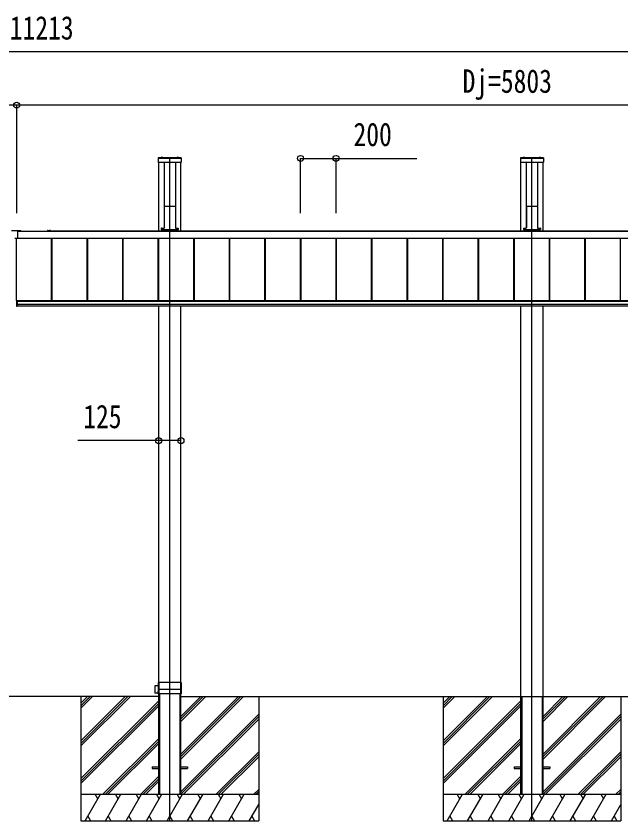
# Model space of a CAD drawing. Units: millimetres, scale not verified. Extents: x -16820 to 16820, y -11880 to 11880.
# Drawn here: x -7953 to -4551, y -7960 to -3428 of the extents above; entities that cross this region are included whole.
import ezdxf
from ezdxf.enums import TextEntityAlignment as Align

# ---------------------------------------------------------------- set-up
doc = ezdxf.new("R2010")
doc.units = ezdxf.units.MM
doc.header["$LTSCALE"] = 50
for name, color, linetype in [('0-3_YKK_12', 2, 'Continuous'), ('0-4_YKK_13', 4, 'Continuous'), ('0-5_YKK_A1', 4, 'Continuous'), ('0-6_YKK_D', 6, 'Continuous')]:
    doc.layers.add(name, color=color, linetype=linetype)
doc.styles.add('ＭＳ ゴシック', font='')
doc.styles.get('ＭＳ ゴシック').set_extended_font_data('MS Gothic')

msp = doc.modelspace()

# ---------------------------------------------------------------- linework, layer by layer
at = {"layer": '0-3_YKK_12'}
for p, q in [((-7088.92, -7960), (-7088.92, -4230)), ((-5051.92, -7960), (-5051.92, -4230))]:
    msp.add_line(p, q, dxfattribs=at)
at = {"layer": '0-4_YKK_13'}
for p, q in [((-7153.42, -4227), (-7153.42, -4251)), ((-7024.42, -4227), (-7153.42, -4227)), ((-7024.42, -4229.5), (-7153.42, -4229.5)), ((-7024.42, -4230), (-7153.42, -4230)), ((-7026.42, -4253), (-7151.42, -4253)), ((-7139.82, -4226.45), (-7139.82, -4226.26)), ((-7139.28, -4227), (-7128.57, -4227)), ((-7139.17, -4227), (-7138.82, -4227)), ((-7136.29, -4223.67), (-7135.07, -4226.13)), ((-7133.92, -4226.74), (-7135.07, -4226.13)), ((-7133.92, -4226.74), (-7132.78, -4226.13)), ((-7131.55, -4223.67), (-7132.78, -4226.13)), ((-7128.02, -4226.45), (-7128.02, -4226.26)), ((-7049.82, -4226.45), (-7049.82, -4226.26)), ((-7049.28, -4227), (-7038.57, -4227)), ((-7046.29, -4223.67), (-7045.07, -4226.13)), ((-7043.92, -4226.74), (-7045.07, -4226.13)), ((-7043.92, -4226.74), (-7042.78, -4226.13)), ((-7041.55, -4223.67), (-7042.78, -4226.13)), ((-7038.02, -4226.45), (-7038.02, -4226.26)), ((-7024.42, -4227), (-7024.42, -4251)), ((-5116.42, -4227), (-5116.42, -4251)), ((-4987.42, -4227), (-5116.42, -4227)), ((-4987.42, -4229.5), (-5116.42, -4229.5)), ((-4987.42, -4230), (-5116.42, -4230)), ((-4989.42, -4253), (-5114.42, -4253)), ((-5102.82, -4226.45), (-5102.82, -4226.26)), ((-5102.28, -4227), (-5091.57, -4227)), ((-5102.17, -4227), (-5101.82, -4227)), ((-5099.29, -4223.67), (-5098.07, -4226.13)), ((-5096.92, -4226.74), (-5098.07, -4226.13)), ((-5096.92, -4226.74), (-5095.78, -4226.13)), ((-5094.55, -4223.67), (-5095.78, -4226.13)), ((-5091.02, -4226.45), (-5091.02, -4226.26)), ((-5012.82, -4226.45), (-5012.82, -4226.26)), ((-5012.28, -4227), (-5001.57, -4227)), ((-5009.29, -4223.67), (-5008.07, -4226.13)), ((-5006.92, -4226.74), (-5008.07, -4226.13)), ((-5006.92, -4226.74), (-5005.78, -4226.13)), ((-5004.55, -4223.67), (-5005.78, -4226.13)), ((-5001.02, -4226.45), (-5001.02, -4226.26)), ((-4987.42, -4227), (-4987.42, -4251)), ((-7120.17, -4504.16), (-7120.17, -4619.21)), ((-7119.81, -4498.31), (-7120.16, -4503.81)), ((-7119.31, -4497.85), (-7117.27, -4497.85)), ((-7116.96, -4498.17), (-7117.27, -4497.85)), ((-7116.96, -4498.17), (-7060.88, -4498.17)), ((-7060.88, -4498.17), (-7060.57, -4497.85)), ((-7060.57, -4497.85), (-7058.53, -4497.85)), ((-7058.03, -4498.31), (-7057.68, -4503.81)), ((-7057.67, -4504.16), (-7057.67, -4619.21)), ((-5083.17, -4504.16), (-5083.17, -4619.21)), ((-5082.81, -4498.31), (-5083.16, -4503.81)), ((-5082.31, -4497.85), (-5080.27, -4497.85)), ((-5079.96, -4498.17), (-5080.27, -4497.85)), ((-5079.96, -4498.17), (-5023.88, -4498.17)), ((-5023.88, -4498.17), (-5023.57, -4497.85)), ((-5023.57, -4497.85), (-5021.53, -4497.85)), ((-5021.03, -4498.31), (-5020.68, -4503.81)), ((-5020.67, -4504.16), (-5020.67, -4619.21)), ((-7136.29, -4621.97), (-7121.28, -4621.97)), ((-7120.17, -4619.21), (-7120.28, -4621.03)), ((-7057.67, -4619.21), (-7057.56, -4621.03)), ((-7056.56, -4621.97), (-7041.55, -4621.97)), ((-5099.29, -4621.97), (-5084.28, -4621.97)), ((-5083.17, -4619.21), (-5083.28, -4621.03)), ((-5020.67, -4619.21), (-5020.56, -4621.03)), ((-5019.56, -4621.97), (-5004.55, -4621.97)), ((-7979.92, -4636.51), (-7926.92, -4636.51)), ((-7945.92, -4638.51), (-7945.92, -4681.51)), ((-7945.92, -4638.51), (-7926.92, -4638.51)), ((-7926.92, -4638.51), (-7926.92, -4636.51)), ((-7136.79, -4622.47), (-7136.79, -4629.96)), ((-7136.79, -4629.3), (-7041.05, -4629.3)), ((-7136.79, -4629.96), (-7041.05, -4629.96)), ((-7041.05, -4622.47), (-7041.05, -4629.96)), ((-5099.79, -4622.47), (-5099.79, -4629.96)), ((-5099.79, -4629.3), (-5004.05, -4629.3)), ((-5099.79, -4629.96), (-5004.05, -4629.96)), ((-5004.05, -4622.47), (-5004.05, -4629.96)), ((-7945.92, -4681.51), (-7960.92, -4681.51)), ((-7951.92, -5030.22), (-7951.92, -5061.49)), ((-7951.92, -5030.22), (-7948.42, -5030.22)), ((-7948.42, -5052.67), (-7951.92, -5052.67)), ((-7951.92, -5061.49), (-7948.42, -5061.49)), ((-7948.92, -5030.22), (-7948.92, -5061.49)), ((-7948.42, -5030.22), (-7948.42, -5061.49)), ((-7173.92, -7199.29), (-7173.92, -7240.71)), ((-7153.73, -7198.65), (-7173.63, -7199)), ((-7153.57, -7180.3), (-7153.83, -7209.18)), ((-7024.57, -7180), (-7153.27, -7180)), ((-7152.42, -7244.7), (-7152.42, -7180.3)), ((-7151.42, -7180.3), (-7151.42, -7244.7)), ((-7026.42, -7244.7), (-7026.42, -7180.3)), ((-7025.42, -7180.3), (-7025.42, -7244.7)), ((-7023.92, -7220), (-7024.27, -7180.3)), ((-7153.73, -7241.35), (-7173.63, -7241.01)), ((-7153.83, -7209.18), (-7152.42, -7209.18)), ((-7153.71, -7244.7), (-7153.83, -7230.82)), ((-7153.83, -7230.82), (-7152.42, -7230.82)), ((-7024.44, -7245), (-7153.41, -7245)), ((-7023.92, -7220), (-7152.42, -7220)), ((-7024.14, -7244.7), (-7023.92, -7220))]:
    msp.add_line(p, q, dxfattribs=at)
for centre, radius, start, end in [((-7151.42, -4251), 2, 180, 270), ((-7139.27, -4226.26), 0.55, 138.43917, 180), ((-7139.28, -4226.45), 0.545, 180, 270), ((-7133.92, -4231), 7.7, 41.56083, 138.43917), ((-7128.57, -4226.45), 0.545, 270, 0), ((-7128.57, -4226.26), 0.55, 0, 41.56083), ((-7049.27, -4226.26), 0.55, 138.43917, 180), ((-7049.28, -4226.45), 0.545, 180, 270), ((-7043.92, -4231), 7.7, 41.56083, 138.43917), ((-7038.57, -4226.45), 0.545, 270, 0), ((-7038.57, -4226.26), 0.55, 0, 41.56083), ((-7026.42, -4251), 2, 270, 0), ((-5114.42, -4251), 2, 180, 270), ((-5102.27, -4226.26), 0.55, 138.43917, 180), ((-5102.28, -4226.45), 0.545, 180, 270), ((-5096.92, -4231), 7.7, 41.56083, 138.43917), ((-5091.57, -4226.45), 0.545, 270, 0), ((-5091.57, -4226.26), 0.55, 0, 41.56083), ((-5012.27, -4226.26), 0.55, 138.43917, 180), ((-5012.28, -4226.45), 0.545, 180, 270), ((-5006.92, -4231), 7.7, 41.56083, 138.43917), ((-5001.57, -4226.45), 0.545, 270, 0), ((-5001.57, -4226.26), 0.55, 0, 41.56083), ((-4989.42, -4251), 2, 270, 0), ((-7173.62, -7199.3), 0.3, 91, 180), ((-7153.27, -7180.3), 0.3, 90, 179.5), ((-7152.72, -7180.3), 0.3, 0, 90), ((-7151.12, -7180.3), 0.3, 90, 180), ((-7026.72, -7180.3), 0.3, 0, 90), ((-7025.12, -7180.3), 0.3, 90, 180), ((-7024.57, -7180.3), 0.3, 0.5, 90), ((-7173.62, -7240.71), 0.3, 180, 269), ((-7153.41, -7244.7), 0.3, 180.5, 270), ((-7152.72, -7244.7), 0.3, 270, 0), ((-7151.12, -7244.7), 0.3, 180, 270), ((-7026.72, -7244.7), 0.3, 270, 0), ((-7025.12, -7244.7), 0.3, 180, 270), ((-7024.44, -7244.7), 0.3, 270, 359.5)]:
    msp.add_arc(centre, radius, start, end, dxfattribs=at)
for centre, major_axis, ratio, start_param, end_param in [((-7120.13, -4503.81), (0.031, 0.5), 0.061627, 1.5746234, 2.3600215), ((-7119.31, -4498.35), (0.346, -0.364), 0.996462, 2.3838095, 3.8892836), ((-7058.53, -4498.35), (-0.346, -0.364), 0.996462, 2.3939017, 3.8993758), ((-7057.71, -4503.81), (-0.031, 0.5), 0.061627, 3.9231638, 4.7085619), ((-5083.13, -4503.81), (0.031, 0.5), 0.061627, 1.5746234, 2.3600215), ((-5082.31, -4498.35), (0.346, -0.364), 0.996462, 2.3838095, 3.8892836), ((-5021.53, -4498.35), (-0.346, -0.364), 0.996462, 2.3939017, 3.8993758), ((-5020.71, -4503.81), (-0.031, 0.5), 0.061627, 3.9231638, 4.7085619), ((-7136.29, -4622.47), (0.355, -0.355), 0.99628, 2.358058, 3.9251274), ((-7121.28, -4620.97), (0.691, -0.728), 0.996462, 5.5254021, 7.0308762), ((-7056.56, -4620.97), (-0.691, -0.728), 0.996462, 5.5354944, 7.0409685), ((-7041.55, -4622.47), (-0.355, -0.355), 0.99628, 2.358058, 3.9251274), ((-5099.29, -4622.47), (0.355, -0.355), 0.99628, 2.358058, 3.9251274), ((-5084.28, -4620.97), (0.691, -0.728), 0.996462, 5.5254021, 7.0308762), ((-5019.56, -4620.97), (-0.691, -0.728), 0.996462, 5.5354944, 7.0409685), ((-5004.55, -4622.47), (-0.355, -0.355), 0.99628, 2.358058, 3.9251274)]:
    msp.add_ellipse(centre, major_axis=major_axis, ratio=ratio, start_param=start_param, end_param=end_param, dxfattribs=at)
at = {"layer": '0-5_YKK_A1'}
for p, q in [((-7151.42, -4637.53), (-7151.42, -4253)), ((-7120.92, -4253), (-7120.92, -4621.9)), ((-7056.92, -4253), (-7056.92, -4621.9)), ((-7026.42, -4637.53), (-7026.42, -4253)), ((-5114.42, -4637.53), (-5114.42, -4253)), ((-5083.92, -4253), (-5083.92, -4621.9)), ((-5019.92, -4253), (-5019.92, -4621.9)), ((-4989.42, -4637.53), (-4989.42, -4253)), ((-7120.92, -4596.8), (-7120.17, -4596.8)), ((-7057.67, -4596.8), (-7056.92, -4596.8)), ((-5083.92, -4596.8), (-5083.17, -4596.8)), ((-5020.67, -4596.8), (-5019.92, -4596.8)), ((-7945.92, -4638.51), (-2153.42, -4638.51)), ((-7777.42, -4638.51), (-7777.42, -4637.53)), ((-7774.92, -4635.03), (-7767.38, -4635.03)), ((-7774.92, -4637.83), (-7774.92, -4638.51)), ((-7761.17, -4637.53), (-7774.62, -4637.53)), ((-7766.46, -4635.03), (-7761.17, -4635.03)), ((-7761.17, -4637.53), (-2342.67, -4637.53)), ((-7133.92, -4629.96), (-7133.92, -4637.53)), ((-7043.92, -4629.96), (-7043.92, -4637.53)), ((-5096.92, -4629.96), (-5096.92, -4637.53)), ((-5006.92, -4629.96), (-5006.92, -4637.53)), ((-7952.12, -5028.19), (-7952.12, -4681.51)), ((-7951.92, -5030.22), (-7951.92, -4681.51)), ((-7945.92, -4678.42), (-2153.42, -4678.42)), ((-7945.92, -4678.7), (-2153.42, -4678.7)), ((-7753.42, -5030.61), (-7753.42, -4678.7)), ((-7753.02, -5030.61), (-7753.02, -4678.7)), ((-7750.42, -5030.61), (-7750.42, -4678.7)), ((-7553.42, -5030.61), (-7553.42, -4678.7)), ((-7550.82, -5030.61), (-7550.82, -4678.7)), ((-7550.42, -5030.61), (-7550.42, -4678.7)), ((-7353.42, -5030.61), (-7353.42, -4678.7)), ((-7350.82, -5030.61), (-7350.82, -4678.7)), ((-7350.42, -5030.61), (-7350.42, -4678.7)), ((-7153.42, -5030.61), (-7153.42, -4678.7)), ((-7150.82, -5030.61), (-7150.82, -4678.7)), ((-7150.42, -5030.61), (-7150.42, -4678.7)), ((-6953.42, -5030.61), (-6953.42, -4678.7)), ((-6950.82, -5030.61), (-6950.82, -4678.7)), ((-6950.42, -5030.61), (-6950.42, -4678.7)), ((-6753.42, -5030.61), (-6753.42, -4678.7)), ((-6750.82, -5030.61), (-6750.82, -4678.7)), ((-6750.42, -5030.61), (-6750.42, -4678.7)), ((-6553.42, -5030.61), (-6553.42, -4678.7)), ((-6550.82, -5030.61), (-6550.82, -4678.7)), ((-6550.42, -5030.61), (-6550.42, -4678.7)), ((-6353.42, -5030.61), (-6353.42, -4678.7)), ((-6350.82, -5030.61), (-6350.82, -4678.7)), ((-6350.42, -5030.61), (-6350.42, -4678.7)), ((-6153.42, -5030.61), (-6153.42, -4678.7)), ((-6150.82, -5030.61), (-6150.82, -4678.7)), ((-6150.42, -5030.61), (-6150.42, -4678.7)), ((-5953.42, -5030.61), (-5953.42, -4678.7)), ((-5950.82, -5030.61), (-5950.82, -4678.7)), ((-5950.42, -5030.61), (-5950.42, -4678.7)), ((-5753.42, -5030.61), (-5753.42, -4678.7)), ((-5750.82, -5030.61), (-5750.82, -4678.7)), ((-5750.42, -5030.61), (-5750.42, -4678.7)), ((-5553.42, -5030.61), (-5553.42, -4678.7)), ((-5550.82, -5030.61), (-5550.82, -4678.7)), ((-5550.42, -5030.61), (-5550.42, -4678.7)), ((-5353.42, -5030.61), (-5353.42, -4678.7)), ((-5350.82, -5030.61), (-5350.82, -4678.7)), ((-5350.42, -5030.61), (-5350.42, -4678.7)), ((-5153.42, -5030.61), (-5153.42, -4678.7)), ((-5150.82, -5030.61), (-5150.82, -4678.7)), ((-5150.42, -5030.61), (-5150.42, -4678.7)), ((-4953.42, -5030.61), (-4953.42, -4678.7)), ((-4950.82, -5030.61), (-4950.82, -4678.7)), ((-4950.42, -5030.61), (-4950.42, -4678.7)), ((-4753.42, -5030.61), (-4753.42, -4678.7)), ((-4750.82, -5030.61), (-4750.82, -4678.7)), ((-4750.42, -5030.61), (-4750.42, -4678.7)), ((-4553.42, -5030.61), (-4553.42, -4678.7)), ((-4553.42, -5030.61), (-4553.42, -4678.7)), ((-7952.12, -5028.19), (-7951.92, -5028.19)), ((-7948.42, -5030.61), (-2155.42, -5030.61)), ((-7948.42, -5034.35), (-2155.42, -5034.35)), ((-7948.42, -5034.35), (-2155.42, -5034.35)), ((-7948.42, -5051.27), (-2155.42, -5051.27)), ((-7948.42, -5060), (-2155.42, -5060)), ((-7151.42, -7810), (-7151.42, -5060)), ((-7026.42, -7810), (-7026.42, -5060)), ((-5114.42, -7810), (-5114.42, -5060)), ((-4989.42, -7810), (-4989.42, -5060)), ((-7149.72, -7247), (-7146.22, -7247)), ((-7149.72, -7247), (-7149.72, -7810)), ((-7146.22, -7247), (-7146.22, -7810)), ((-7031.62, -7247), (-7028.12, -7247)), ((-7031.62, -7247), (-7031.62, -7810)), ((-7028.12, -7247), (-7028.12, -7810)), ((-7151.42, -7260), (-8755.42, -7260)), ((-7588.92, -7260), (-7588.92, -7960)), ((-7324.95, -7260), (-7588.92, -7523.97)), ((-7537.08, -7260), (-7588.92, -7311.84)), ((-7339.09, -7260), (-7588.92, -7509.83)), ((-7310.81, -7260), (-7588.92, -7538.11)), ((-7551.22, -7260), (-7588.92, -7297.7)), ((-7522.94, -7260), (-7588.92, -7325.98)), ((-7151.42, -7284.46), (-7588.92, -7721.96)), ((-7026.42, -7260), (-5114.42, -7260)), ((-6688.55, -7260), (-7026.42, -7597.87)), ((-6900.68, -7260), (-7026.42, -7385.74)), ((-6702.69, -7260), (-7026.42, -7583.73)), ((-6674.41, -7260), (-7026.42, -7612.01)), ((-6914.83, -7260), (-7026.42, -7371.59)), ((-6886.54, -7260), (-7026.42, -7399.88)), ((-6588.92, -7260), (-6588.92, -7960)), ((-5551.92, -7260), (-5551.92, -7960)), ((-5287.95, -7260), (-5551.92, -7523.97)), ((-5500.08, -7260), (-5551.92, -7311.84)), ((-5302.09, -7260), (-5551.92, -7509.83)), ((-5273.81, -7260), (-5551.92, -7538.11)), ((-5514.22, -7260), (-5551.92, -7297.7)), ((-5485.94, -7260), (-5551.92, -7325.98)), ((-5114.42, -7284.46), (-5551.92, -7721.96)), ((-5114.42, -7260), (-4989.42, -7260)), ((-5112.72, -7260), (-5112.72, -7810)), ((-5109.22, -7260), (-5109.22, -7810)), ((-4994.62, -7260), (-4994.62, -7810)), ((-4991.12, -7260), (-4991.12, -7810)), ((-4989.42, -7260), (-3077.42, -7260)), ((-4651.55, -7260), (-4989.42, -7597.87)), ((-4863.68, -7260), (-4989.42, -7385.74)), ((-4665.69, -7260), (-4989.42, -7583.73)), ((-4637.41, -7260), (-4989.42, -7612.01)), ((-4877.83, -7260), (-4989.42, -7371.59)), ((-4849.54, -7260), (-4989.42, -7399.88)), ((-4551.92, -7260), (-4551.92, -7960)), ((-7151.42, -7298.6), (-7588.92, -7736.1)), ((-7151.42, -7312.75), (-7588.92, -7750.25)), ((-5114.42, -7298.6), (-5551.92, -7736.1)), ((-5114.42, -7312.75), (-5551.92, -7750.25)), ((-6588.92, -7358.36), (-7026.42, -7795.86)), ((-6588.92, -7372.5), (-7026.42, -7810)), ((-4551.92, -7358.36), (-4989.42, -7795.86)), ((-4551.92, -7372.5), (-4989.42, -7810)), ((-6588.92, -7386.64), (-7012.28, -7810)), ((-4551.92, -7386.64), (-4975.28, -7810)), ((-7151.42, -7496.59), (-7464.83, -7810)), ((-7151.42, -7510.74), (-7450.68, -7810)), ((-5114.42, -7496.59), (-5427.83, -7810)), ((-5114.42, -7510.74), (-5413.68, -7810)), ((-7151.42, -7524.88), (-7436.54, -7810)), ((-5114.42, -7524.88), (-5399.54, -7810)), ((-6588.92, -7570.49), (-6828.43, -7810)), ((-6588.92, -7584.63), (-6814.29, -7810)), ((-6588.92, -7598.77), (-6800.15, -7810)), ((-4551.92, -7570.49), (-4791.43, -7810)), ((-4551.92, -7584.63), (-4777.29, -7810)), ((-4551.92, -7598.77), (-4763.15, -7810)), ((-7188.92, -7655.5), (-7188.92, -7664.5)), ((-7188.92, -7655.5), (-7151.42, -7655.5)), ((-7026.42, -7655.5), (-6988.92, -7655.5)), ((-6988.92, -7655.5), (-6988.92, -7664.5)), ((-5151.92, -7655.5), (-5151.92, -7664.5)), ((-5151.92, -7655.5), (-5114.42, -7655.5)), ((-4989.42, -7655.5), (-4951.92, -7655.5)), ((-4951.92, -7655.5), (-4951.92, -7664.5)), ((-7188.92, -7664.5), (-7151.42, -7664.5)), ((-7026.42, -7664.5), (-6988.92, -7664.5)), ((-5151.92, -7664.5), (-5114.42, -7664.5)), ((-4989.42, -7664.5), (-4951.92, -7664.5)), ((-7151.42, -7708.73), (-7252.69, -7810)), ((-7151.42, -7722.87), (-7238.55, -7810)), ((-7151.42, -7737.01), (-7224.41, -7810)), ((-5114.42, -7708.73), (-5215.69, -7810)), ((-5114.42, -7722.87), (-5201.55, -7810)), ((-5114.42, -7737.01), (-5187.41, -7810)), ((-6588.92, -7782.62), (-6616.3, -7810)), ((-4551.92, -7782.62), (-4579.3, -7810)), ((-7588.92, -7810), (-6588.92, -7810)), ((-7565.8, -7960), (-7479.2, -7810)), ((-7494.2, -7835.98), (-7509.2, -7810)), ((-7450.33, -7960), (-7363.73, -7810)), ((-7378.73, -7835.98), (-7393.73, -7810)), ((-7334.86, -7960), (-7248.26, -7810)), ((-7263.26, -7835.98), (-7278.26, -7810)), ((-7219.39, -7960), (-7132.79, -7810)), ((-7147.79, -7835.98), (-7162.79, -7810)), ((-7151.42, -7810), (-7026.42, -7810)), ((-7103.92, -7960), (-7017.32, -7810)), ((-7032.32, -7835.98), (-7047.32, -7810)), ((-6988.45, -7960), (-6901.85, -7810)), ((-6916.85, -7835.98), (-6931.85, -7810)), ((-6872.98, -7960), (-6786.38, -7810)), ((-6816.38, -7810), (-6801.38, -7835.98)), ((-6757.51, -7960), (-6670.91, -7810)), ((-6700.91, -7810), (-6685.91, -7835.98)), ((-6588.92, -7796.76), (-6602.16, -7810)), ((-5551.92, -7810), (-4551.92, -7810)), ((-5528.8, -7960), (-5442.2, -7810)), ((-5457.2, -7835.98), (-5472.2, -7810)), ((-5413.33, -7960), (-5326.73, -7810)), ((-5341.73, -7835.98), (-5356.73, -7810)), ((-5297.86, -7960), (-5211.26, -7810)), ((-5226.26, -7835.98), (-5241.26, -7810)), ((-5182.39, -7960), (-5095.79, -7810)), ((-5110.79, -7835.98), (-5125.79, -7810)), ((-5114.42, -7810), (-4989.42, -7810)), ((-5066.92, -7960), (-4980.32, -7810)), ((-4995.32, -7835.98), (-5010.32, -7810)), ((-4951.45, -7960), (-4864.85, -7810)), ((-4879.85, -7835.98), (-4894.85, -7810)), ((-4835.98, -7960), (-4749.38, -7810)), ((-4779.38, -7810), (-4764.38, -7835.98)), ((-4720.51, -7960), (-4633.91, -7810)), ((-4663.91, -7810), (-4648.91, -7835.98)), ((-4551.92, -7796.76), (-4565.16, -7810)), ((-6642.04, -7960), (-6588.92, -7867.99)), ((-4605.04, -7960), (-4551.92, -7867.99)), ((-7588.92, -7960), (-6588.92, -7960)), ((-7550.8, -7934.02), (-7535.8, -7960)), ((-7435.33, -7934.02), (-7420.33, -7960)), ((-7319.86, -7934.02), (-7304.86, -7960)), ((-7204.39, -7934.02), (-7189.39, -7960)), ((-7088.92, -7934.02), (-7073.92, -7960)), ((-6973.45, -7934.02), (-6958.45, -7960)), ((-6857.98, -7934.02), (-6842.98, -7960)), ((-6742.51, -7934.02), (-6727.51, -7960)), ((-6627.04, -7934.02), (-6612.04, -7960)), ((-5551.92, -7960), (-4551.92, -7960)), ((-5513.8, -7934.02), (-5498.8, -7960)), ((-5398.33, -7934.02), (-5383.33, -7960)), ((-5282.86, -7934.02), (-5267.86, -7960)), ((-5167.39, -7934.02), (-5152.39, -7960)), ((-5051.92, -7934.02), (-5036.92, -7960)), ((-4936.45, -7934.02), (-4921.45, -7960)), ((-4820.98, -7934.02), (-4805.98, -7960)), ((-4705.51, -7934.02), (-4690.51, -7960)), ((-4590.04, -7934.02), (-4575.04, -7960))]:
    msp.add_line(p, q, dxfattribs=at)
for centre, radius, start, end in [((-7774.92, -4637.53), 2.5, 90, 180), ((-7774.62, -4637.83), 0.3, 90, 180), ((-7767.38, -4635.23), 0.2, 23.57818, 90), ((-7766.92, -4635.03), 0.3, 203.57818, 336.42182), ((-7766.46, -4635.23), 0.2, 90, 156.42182), ((-7761.17, -4636.28), 1.25, 270, 90)]:
    msp.add_arc(centre, radius, start, end, dxfattribs=at)
at = {"layer": '0-6_YKK_D'}
for p, q in [((-2346.92, -3630), (-13159.92, -3630)), ((-7949.92, -3930), (-13359.92, -3930)), ((-7949.92, -4537.53), (-7949.92, -3929)), ((-7949.92, -4537.53), (-7949.92, -3929)), ((-2146.92, -3930), (-7949.92, -3930)), ((-6353.42, -4537.53), (-6353.42, -4229)), ((-6153.42, -4537.53), (-6153.42, -4229))]:
    msp.add_line(p, q, dxfattribs=at)
for points in [[(-6353.42, -4230), (-6153.42, -4230), (-5699.02, -4230)], [(-7026.42, -5818.5), (-7151.42, -5818.5), (-7605.82, -5818.5)]]:
    msp.add_lwpolyline(points, dxfattribs=at)
for centre in [(-7949.92, -3930), (-7949.92, -3930), (-6353.42, -4230), (-6153.42, -4230), (-7151.42, -5818.5), (-7026.42, -5818.5)]:
    msp.add_circle(centre, 17, dxfattribs=at)

# ---------------------------------------------------------------- texts
at = {"layer": '0-6_YKK_D', "style": 'ＭＳ ゴシック', "width": 0.8}
for s, p in [('Dt=11213', (-8204.62, -3600)), ('Dj=5803', (-5442.02, -3900)), ('200', (-6055.42, -4200)), ('125', (-7575.82, -5788.5))]:
    msp.add_text(s, height=132, dxfattribs=at).set_placement(p, align=Align.BOTTOM_LEFT)

doc.saveas('drawing.dxf')
